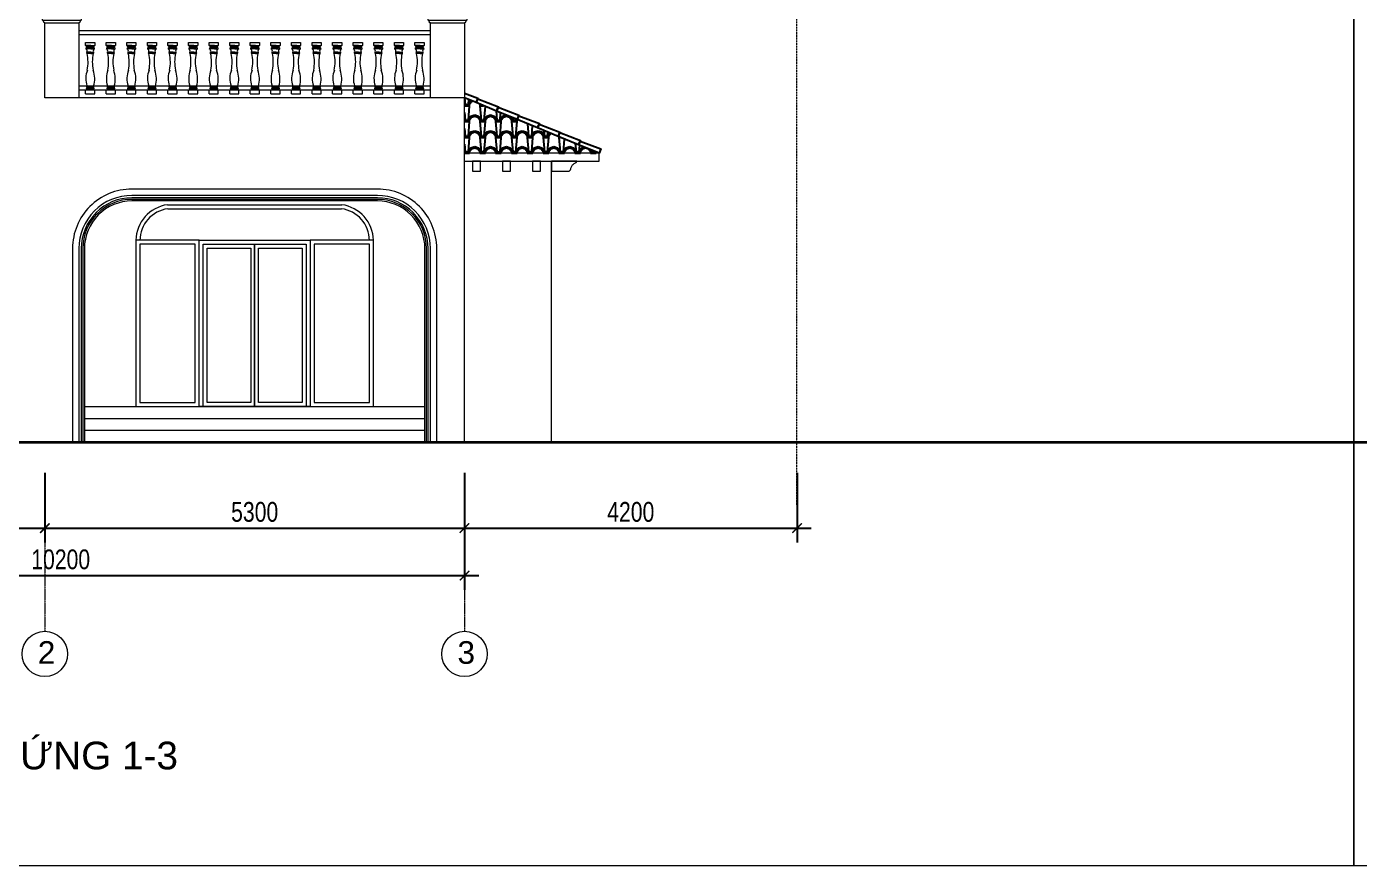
# Model space of a CAD drawing. Header units: millimetres. Extents: x 33748 to 451939, y -263262 to 62681.
# Drawn here: x 288685 to 305517, y -29645 to -19047 of the extents above; entities that cross this region are included whole.
import ezdxf
from ezdxf.enums import TextEntityAlignment as Align

# ---------------------------------------------------------------- set-up
doc = ezdxf.new("R2010")
doc.units = ezdxf.units.MM
doc.header["$PDMODE"] = 98
doc.linetypes.add('CENTER', pattern=[50.8, 31.75, -6.35, 6.35, -6.35])
doc.linetypes.add('HIDDEN', pattern=[0.375, 0.25, -0.125])
doc.layers.get('Defpoints').update_dxf_attribs({"color": 202, "lineweight": 13})
for name, color, linetype, lineweight in [('-CENTER', 143, 'CENTER', 13), ('-DOOR', 137, 'Continuous', 9), ('-KH', 143, 'Continuous', 13), ('-LINE1', 7, 'Continuous', 18), ('-RANH GIOI KHU DAT', 12, 'CENTER', 18), ('-TEXT', 7, 'Continuous', 15), ('-WALL', 4, 'Continuous', 35)]:
    doc.layers.add(name, color=color, linetype=linetype, lineweight=lineweight)
for name, color, linetype in [('-HATCH CONCRETE', 54, 'Continuous'), ('1-NETMANH', 8, 'Continuous'), ('12. NET DIM', 9, 'Continuous'), ('13. NET HATCH', 252, 'Continuous')]:
    doc.layers.add(name, color=color, linetype=linetype)
doc.styles.add('1', font='arial.ttf')
doc.styles.add('AVANH', font='', dxfattribs={"width": 0.8})
doc.styles.get("Standard").update_dxf_attribs({"font": 'arial.ttf'})
doc.styles.get('AVANH').set_extended_font_data('.VnAvantH')
doc.dimstyles.new('C_100A3', dxfattribs={"dimscale": 100, "dimtxt": 2.5, "dimasz": 1.2, "dimexe": 1.8, "dimexo": 0, "dimgap": 0.75, "dimtad": 1, "dimdec": 0, "dimzin": 0, "dimdsep": 46, "dimtxsty": 'AVANH', "dimblk": 'ARCHTICK', "dimcen": 0, "dimdle": 1.8, "dimclrd": 256, "dimclre": 256, "dimclrt": 7, "dimadec": 0, "dimazin": 0, "dimtfac": 0.0001, "dimtdec": 0, "dimtix": 1, "dimtmove": 2, "dimatfit": 3, "dimldrblk": 'ARCHTICK', "dimfxl": 1.8, "dimtolj": 1, "dimtzin": 0, "dimarcsym": 0})

# ---------------------------------------------------------------- blocks, each defined once
blk = doc.blocks.new('cot lan can')
blk.add_line((-67, 1080), (-57, 1080))
for points in [[(-67, 1080), (-67, 1100), (497, 1100), (497, 1080), (-67, 1080)], [(-29, 1010), (-33, 1015), (-36, 1020), (-40, 1025), (-43, 1031), (-46, 1036), (-49, 1042), (-51, 1048), (-53, 1055), (-54, 1061), (-56, 1067), (-57, 1074), (-57, 1080)], [(-29, 980), (-29, 1010), (459, 1010), (459, 980)], [(487, 1080), (487, 1074), (486, 1067), (484, 1061), (483, 1055), (481, 1048), (479, 1042), (476, 1036), (473, 1031), (470, 1025), (466, 1020), (463, 1015), (459, 1010)], [(-11, 956), (-12, 959), (-13, 962), (-14, 965), (-16, 967), (-18, 970), (-18, 971), (-19, 972), (-22, 974), (-24, 976), (-26, 978), (-29, 980), (459, 980), (456, 978), (454, 976), (452, 974), (449, 972), (448, 970), (446, 967), (444, 965), (443, 962), (442, 959), (441, 956), (440, 953), (440, 950), (430, 950)], [(0, 950), (-10, 950), (-10, 953), (-11, 956)]]:
    blk.add_lwpolyline(points)
blk.add_lwpolyline([(430, 950), (430, 0), (0, 0), (0, 950)], close=True)
blk = doc.blocks.new('_ARCHTICK')
at = {"const_width": 0.15}
blk.add_lwpolyline([(-0.5, -0.5), (0.5, 0.5)], dxfattribs=at)
blk = doc.blocks.new('*D347')
at = {"layer": '12. NET DIM', "lineweight": -2, "transparency": 16777216}
for p, q in [((284015, -24686), (284015, -25564)), ((288915, -24686), (288915, -25564)), ((283835, -25384), (289095, -25384))]:
    blk.add_line(p, q, dxfattribs=at)
at = {"layer": 'Defpoints', "color": 0, "transparency": 16777216}
for p in [(284015, -24686), (288915, -24686), (288915, -25384)]:
    blk.add_point(p, dxfattribs=at)
at = {"layer": '12. NET DIM', "lineweight": -2, "transparency": 16777216, "xscale": 120, "yscale": 120, "zscale": 120, "rotation": 180}
blk.add_blockref('_ARCHTICK', (284015, -25384), dxfattribs=at)
at = {"layer": '12. NET DIM', "lineweight": -2, "transparency": 16777216, "xscale": 120, "yscale": 120, "zscale": 120}
blk.add_blockref('_ARCHTICK', (288915, -25384), dxfattribs=at)
at = {"layer": '12. NET DIM', "color": 7, "transparency": 16777216, "insert": (286465, -25180), "char_height": 250, "attachment_point": 5, "style": 'AVANH'}
blk.add_mtext('\\A1;4900', dxfattribs=at)
blk = doc.blocks.new('*D348')
at = {"layer": '12. NET DIM', "lineweight": -2, "transparency": 16777216}
for p, q in [((288915, -24686), (288915, -25564)), ((294215, -24686), (294215, -25564)), ((288735, -25384), (294395, -25384))]:
    blk.add_line(p, q, dxfattribs=at)
at = {"layer": 'Defpoints', "color": 0, "transparency": 16777216}
for p in [(288915, -24686), (294215, -24686), (294215, -25384)]:
    blk.add_point(p, dxfattribs=at)
at = {"layer": '12. NET DIM', "lineweight": -2, "transparency": 16777216, "xscale": 120, "yscale": 120, "zscale": 120, "rotation": 180}
blk.add_blockref('_ARCHTICK', (288915, -25384), dxfattribs=at)
at = {"layer": '12. NET DIM', "lineweight": -2, "transparency": 16777216, "xscale": 120, "yscale": 120, "zscale": 120}
blk.add_blockref('_ARCHTICK', (294215, -25384), dxfattribs=at)
at = {"layer": '12. NET DIM', "color": 7, "transparency": 16777216, "insert": (291565, -25180), "char_height": 250, "attachment_point": 5, "style": 'AVANH'}
blk.add_mtext('\\A1;5300', dxfattribs=at)
blk = doc.blocks.new('*D349')
at = {"layer": '12. NET DIM', "lineweight": -2, "transparency": 16777216}
for p, q in [((284015, -24686), (284015, -26164)), ((294215, -24686), (294215, -26164)), ((283835, -25984), (294395, -25984))]:
    blk.add_line(p, q, dxfattribs=at)
at = {"layer": 'Defpoints', "color": 0, "transparency": 16777216}
for p in [(284015, -24686), (294215, -24686), (294215, -25984)]:
    blk.add_point(p, dxfattribs=at)
at = {"layer": '12. NET DIM', "lineweight": -2, "transparency": 16777216, "xscale": 120, "yscale": 120, "zscale": 120, "rotation": 180}
blk.add_blockref('_ARCHTICK', (284015, -25984), dxfattribs=at)
at = {"layer": '12. NET DIM', "lineweight": -2, "transparency": 16777216, "xscale": 120, "yscale": 120, "zscale": 120}
blk.add_blockref('_ARCHTICK', (294215, -25984), dxfattribs=at)
at = {"layer": '12. NET DIM', "color": 7, "transparency": 16777216, "insert": (289115, -25780), "char_height": 250, "attachment_point": 5, "style": 'AVANH'}
blk.add_mtext('\\A1;10200', dxfattribs=at)
blk = doc.blocks.new('*D312')
at = {"layer": '12. NET DIM', "lineweight": -2, "transparency": 16777216}
for p, q in [((294215, -24686), (294215, -25564)), ((298415, -24686), (298415, -25564)), ((294035, -25384), (298595, -25384))]:
    blk.add_line(p, q, dxfattribs=at)
at = {"layer": 'Defpoints', "color": 0, "transparency": 16777216}
for p in [(294215, -24686), (298415, -24686), (298415, -25384)]:
    blk.add_point(p, dxfattribs=at)
at = {"layer": '12. NET DIM', "lineweight": -2, "transparency": 16777216, "xscale": 120, "yscale": 120, "zscale": 120, "rotation": 180}
blk.add_blockref('_ARCHTICK', (294215, -25384), dxfattribs=at)
at = {"layer": '12. NET DIM', "lineweight": -2, "transparency": 16777216, "xscale": 120, "yscale": 120, "zscale": 120}
blk.add_blockref('_ARCHTICK', (298415, -25384), dxfattribs=at)
at = {"layer": '12. NET DIM', "color": 7, "transparency": 16777216, "insert": (296315, -25180), "char_height": 250, "attachment_point": 5, "style": 'AVANH'}
blk.add_mtext('\\A1;4200', dxfattribs=at)
blk = doc.blocks.new('*U545')
at = {"layer": '-LINE1', "lineweight": 20}
for p, q in [((121, 610), (121, 650)), ((187, 610), (121, 610)), ((187, 570), (123, 570)), ((187, 600), (137, 600)), ((138, 600), (138, 597)), ((187, 597), (139, 597)), ((187, 589), (139, 589)), ((139, 589), (139, 586)), ((187, 586), (139, 586)), ((187, 526), (139, 526)), ((187, 514), (139, 514)), ((187, 510), (141, 510)), ((187, 610), (237, 610)), ((187, 600), (221, 600)), ((187, 597), (219, 597)), ((187, 589), (219, 589)), ((187, 586), (219, 586)), ((187, 570), (235, 570)), ((187, 526), (219, 526)), ((187, 514), (219, 514)), ((187, 510), (217, 510)), ((219, 589), (219, 586)), ((220, 600), (220, 597)), ((237, 46), (121, 46)), ((121, 0), (121, 46)), ((121, 0), (187, 0)), ((223, 100), (137, 100)), ((223, 92), (137, 92)), ((223, 84), (137, 84)), ((223, 76), (137, 76)), ((223, 60), (137, 60)), ((221, 56), (137, 56)), ((138, 60), (138, 56)), ((187, 0), (237, 0)), ((220, 60), (220, 56)), ((237, 0), (237, 46))]:
    blk.add_line(p, q, dxfattribs=at)
blk.add_lwpolyline([(121, 650), (237, 650), (237, 610)], dxfattribs=at)
for centre, radius, start, end in [((137, 617), 16.8, 203.9086, 272.0806), ((139, 570), 16, 81.516, 180), ((106, 539), 35, 337.9632, 62.003), ((139, 520), 6, 90, 270), ((139, 593), 4, 90, 270), ((143, 514), 4.08, 175.0475, 243.2552), ((-361, 403), 513, 348.5544, 12.0648), ((719, 403), 513, 167.9352, 191.4456), ((219, 570), 16, 0, 98.484), ((252, 539), 35, 117.997, 202.0368), ((215, 514), 4.08, 296.7448, 4.9525), ((219, 593), 4, 270, 90), ((219, 520), 6, 270, 90), ((221, 617), 16.8, 267.9194, 336.0914), ((419, 194), 296, 158.7895, 198.3553), ((-78, 190), 314, 343.3311, 20.6654), ((138, 38), 18.6, 91.4666, 152.5442), ((137, 68), 8, 90, 270), ((137, 88), 4, 90, 270), ((137, 96), 4, 270, 90), ((137, 80), 4, 270, 90), ((223, 96), 4, 90, 270), ((223, 80), 4, 90, 270), ((220, 38), 18.6, 27.4558, 88.5334), ((223, 88), 4, 270, 90), ((223, 68), 8, 270, 90)]:
    blk.add_arc(centre, radius, start, end, dxfattribs=at)
blk = doc.blocks.new('*U546')
at = {"layer": '-WALL', "color": 0, "linetype": 'ByBlock', "lineweight": -2}
for p in [(289345, -19897), (289605, -19897), (289865, -19897), (290125, -19897), (290385, -19897), (290645, -19897), (290905, -19897), (291165, -19897), (291425, -19897), (291685, -19897), (291945, -19897), (292205, -19897), (292465, -19897), (292725, -19897), (292985, -19897), (293245, -19897), (293505, -19897)]:
    blk.add_blockref('*U545', p, dxfattribs=at)

msp = doc.modelspace()

# ---------------------------------------------------------------- hatches: boundary and pattern name
at = {"layer": '13. NET HATCH'}
h = msp.add_hatch(dxfattribs=at)
h.set_pattern_fill('N-ONG-01', color=256, scale=200)
h.set_pattern_definition([(274.9697, (295206.361, -20447.034), (-199.99826, 2400.00021), [184.6944, -4432.664]), (180, (295222.36, -20631.03), (-200, -200), [16, -184]), (0, (295022.36, -20647.03), (200, 200), [56, -144]), (90, (295078.36, -20647.03), (-200, 200), [20, -180]), (270, (295206.36, -20627.03), (200, -200), [20, -180]), (0, (295206.36, -20647.03), (200, 200), [16, -184]), (0, (295022.36, -20631.03), (200, 200), [40, -160]), (85.0303, (295062.361, -20631.034), (199.99826, 2400.00021), [184.6944, -4432.664]), (52.6961, (295062.361, -20621.034), (-2599.99718, -3400.00215), [52.8016, -5227.35]), (18.435, (295094.36, -20579.034), (400, 199.9997), [50.596, -581.86]), (341.565, (295142.36, -20563.034), (-400, 199.9997), [50.596, -581.86]), (307.3039, (295190.361, -20579.034), (2599.99718, -3400.00215), [52.8016, -5227.35]), (20.2249, (295104.361, -20593.034), (-2199.99945, -800.00167), [40.497, -4009.1944]), (339.7751, (295142.361, -20579.034), (2199.99945, -800.00167), [40.497, -4009.1944]), (307.4054, (295180.361, -20593.034), (2000.00199, -2599.99849), [42.802, -4237.385]), (52.5946, (295078.361, -20627.034), (-2000.00199, -2599.99849), [42.802, -4237.385])])
h.paths.add_polyline_path([(295915, -20647), (294215, -19946.8), (294215, -20647)])

# ---------------------------------------------------------------- linework, layer by layer
at = {"layer": '-CENTER', "ltscale": 0.1}
for p, q in [((288914.7, -24686.2), (288914.7, -26686.9)), ((294215, -24686.2), (294215, -26686.9))]:
    msp.add_line(p, q, dxfattribs=at)
at = {"layer": '-DOOR', "lineweight": 9}
for p, q in [((290464.8, -21297), (292664.8, -21297)), ((290468.2, -21347), (292661.5, -21347))]:
    msp.add_line(p, q, dxfattribs=at)
for points in [[(293014.9, -21747.7, 0.3699081), (292661.5, -21347, 0.3699081)], [(293064.8, -21747, 0.3721265), (292664.8, -21297)]]:
    msp.add_lwpolyline(points, format="xyb", dxfattribs=at)
for points in [[(290064.8, -23847), (290864.8, -23847), (290864.8, -21747), (290064.8, -21747)], [(290114.8, -23797), (290814.8, -23797), (290814.8, -21797), (290114.8, -21797)], [(290864.8, -21747), (292264.8, -21747), (292264.8, -23847), (290864.8, -23847)], [(290914.8, -21797), (292214.8, -21797), (292214.8, -23847), (290914.8, -23847)], [(290914.8, -21797), (291564.8, -21797), (291564.8, -23847), (290914.8, -23847)], [(290964.8, -21847), (291514.8, -21847), (291514.8, -23797), (290964.8, -23797)], [(291564.8, -21797), (292214.8, -21797), (292214.8, -23847), (291564.8, -23847)], [(291614.8, -21847), (292164.8, -21847), (292164.8, -23797), (291614.8, -23797)], [(292264.8, -23847), (293064.8, -23847), (293064.8, -21747), (292264.8, -21747)], [(292314.8, -23797), (293014.8, -23797), (293014.8, -21797), (292314.8, -21797)]]:
    msp.add_lwpolyline(points, close=True, dxfattribs=at)
for radius, start in [(460.5, 97.54332), (410.5, 97.99023)]:
    msp.add_arc((290525.3, -21753.5), radius, start, 179.1896, dxfattribs=at)
at = {"layer": '-HATCH CONCRETE'}
msp.add_lwpolyline([(294215, -19887.5), (294384.5, -19951.7), (294361.6, -20007.2), (294215, -19946.8)], dxfattribs=at)
for points in [[(294361.6, -20007.2), (294381.4, -19959.1), (294643.4, -20058.3), (294620.5, -20113.8)], [(294620.5, -20113.8), (294640.3, -20065.7), (294902.3, -20165), (294879.4, -20220.5)], [(294879.4, -20220.5), (294899.2, -20172.4), (295161.2, -20271.6), (295138.3, -20327.1)], [(295138.3, -20327.1), (295158.1, -20279), (295420.1, -20378.3), (295397.2, -20433.7)], [(295397.2, -20433.7), (295417, -20385.7), (295679, -20484.9), (295656.1, -20540.4)], [(295656.1, -20540.4), (295675.9, -20492.3), (295937.9, -20591.6), (295915, -20647)]]:
    msp.add_lwpolyline(points, close=True, dxfattribs=at)
at = {"layer": '-KH'}
for centre in [(288914.7, -26973.2), (294215, -26973.2)]:
    msp.add_circle(centre, 286.3, dxfattribs=at)
at = {"layer": '-LINE1', "lineweight": 20}
for p, q in [((294215, -19946.8), (288914.7, -19946.8)), ((294215, -24296.8), (294215, -19946.8)), ((295915, -20647), (294215, -20647)), ((295915, -20747), (295915, -20647)), ((294215, -20747), (295915, -20747)), ((295315, -24296.8), (295315, -20747))]:
    msp.add_line(p, q, dxfattribs=at)
at = {"layer": '-LINE1'}
msp.add_line((294215, -19946.8), (295915, -20647), dxfattribs=at)
at = {"layer": '-LINE1', "lineweight": 20}
for points in [[(289344.7, -19096.8), (293785, -19096.8)], [(289344.7, -19146.8), (293785, -19146.8)], [(289344.7, -19796.8), (293785, -19796.8)], [(289344.7, -19846.8), (293785, -19846.8)]]:
    msp.add_lwpolyline(points, dxfattribs=at)
at = {"layer": '-LINE1'}
for points in [[(294415.3, -20875), (294415.3, -20747), (294315.3, -20747), (294315.3, -20875)], [(294794.9, -20875), (294794.9, -20747), (294694.9, -20747), (294694.9, -20875)], [(295174.5, -20875), (295174.5, -20747), (295074.5, -20747), (295074.5, -20875)], [(295528.3, -20874), (295532.5, -20872.8), (295536.6, -20871.1), (295540.5, -20868.9), (295544, -20866.3), (295547.3, -20863.3), (295550.2, -20860), (295552.7, -20856.3), (295554.8, -20852.4), (295556.4, -20848.3), (295557.6, -20844), (295559.8, -20835.1), (295562.7, -20826.4), (295566.3, -20817.9), (295570.6, -20809.7), (295575.5, -20802), (295581, -20794.6), (295587.1, -20787.7), (295593.8, -20781.4), (295600.9, -20775.5), (295608.5, -20770.3), (295616.4, -20765.7), (295624.7, -20761.7), (295626.2, -20761), (295627.5, -20760.2), (295628.8, -20759.3), (295629.9, -20758.2), (295631, -20757.1), (295632, -20755.8), (295632.8, -20754.5), (295633.5, -20753.1), (295634.1, -20751.7), (295634.6, -20750.1), (295634.9, -20748.6), (295635, -20747), (295315, -20747), (295315, -20875), (295316.1, -20875), (295519.5, -20875), (295523.9, -20874.8)]]:
    msp.add_lwpolyline(points, close=True, dxfattribs=at)
at = {"layer": '-LINE1', "lineweight": 20}
msp.add_lwpolyline([(293865, -24296.8), (293865, -21849.4, 0.4142136), (293115, -21099.4), (290014.7, -21099.4, 0.4142136), (289264.7, -21849.4), (289264.7, -24296.8)], format="xyb", dxfattribs=at)
msp.add_lwpolyline([(293715, -21849.4, 0.4142136), (293115, -21249.4), (290014.7, -21249.4, 0.4142136), (289414.7, -21849.4), (289414.7, -24296.8), (293715, -24296.8)], format="xyb", close=True, dxfattribs=at)
at = {"layer": '-RANH GIOI KHU DAT', "linetype": 'HIDDEN', "ltscale": 10}
msp.add_lwpolyline([(298413.8, -25094.8), (298413.8, -8816.3)], dxfattribs=at)
at = {"layer": '-WALL'}
msp.add_line((273947.2, -24296.8), (399947.2, -24296.8), dxfattribs=at)
at = {"layer": '1-NETMANH', "lineweight": 20}
for points in [[(293785, -24296.8), (293785, -21849.4, 0.4142136), (293115, -21179.4), (290014.7, -21179.4, 0.4142136), (289344.7, -21849.4), (289344.7, -24296.8)], [(293755, -24296.8), (293755, -21849.4, 0.4142136), (293115, -21209.4), (290014.7, -21209.4, 0.4142136), (289374.7, -21849.4), (289374.7, -24296.8)], [(293735, -24296.8), (293735, -21849.4, 0.4142136), (293115, -21229.4), (290014.7, -21229.4, 0.4142136), (289394.7, -21849.4), (289394.7, -24296.8)]]:
    msp.add_lwpolyline(points, format="xyb", dxfattribs=at)
for points in [[(289414.7, -23847), (293715, -23847)], [(289414.7, -23997), (293715, -23997)], [(289414.7, -24147), (293715, -24147)]]:
    msp.add_lwpolyline(points, dxfattribs=at)
at = {"layer": 'Defpoints'}
for points in [[(273947.2, -29645.1), (305447.2, -29645.1), (305447.2, -7370.1), (273947.2, -7370.1)], [(305447.2, -29645.1), (336947.2, -29645.1), (336947.2, -7370.1), (305447.2, -7370.1)]]:
    msp.add_lwpolyline(points, close=True, dxfattribs=at)

# ---------------------------------------------------------------- block references
at = {"layer": '-LINE1', "lineweight": 20}
for p in [(288914.7, -19946.8), (293785, -19946.8)]:
    msp.add_blockref('cot lan can', p, dxfattribs=at)
at = {"layer": '-WALL'}
msp.add_blockref('*U546', (-36.5, 0), dxfattribs=at)

# ---------------------------------------------------------------- texts
at = {"layer": '-TEXT', "color": 2, "style": '1'}
for s, p in [('2', (288936.5, -26955.1)), ('3', (294236.9, -26955.1))]:
    msp.add_text(s, height=286.3, dxfattribs=at).set_placement(p, align=Align.MIDDLE_CENTER)
at = {"layer": '-TEXT', "color": 4}
msp.add_text('MẶT ĐỨNG 1-3', height=350, dxfattribs=at).set_placement((288839.2, -28432.1), align=Align.CENTER)

# ---------------------------------------------------------------- dimensions: what is measured, and where the dimension line sits
at = {"layer": '12. NET DIM'}
for base, p1, p2, picture, middle in [((288914.7, -25383.9), (284015, -24686.2), (288914.7, -24686.2), '*D347', (286464.8, -25179.6)), ((294215, -25983.9), (284015, -24686.2), (294215, -24686.2), '*D349', (289115, -25779.6)), ((294215, -25383.9), (288914.7, -24686.2), (294215, -24686.2), '*D348', (291564.8, -25179.6)), ((298414.8, -25383.9), (294215, -24686.2), (298414.8, -24686.2), '*D312', (296314.9, -25179.6))]:
    dim = msp.add_linear_dim(base=base, p1=p1, p2=p2, dimstyle='C_100A3', dxfattribs=at)
    dim.commit()
    dim.dimension.update_dxf_attribs({"geometry": picture, "text_midpoint": middle})

doc.saveas('drawing.dxf')
